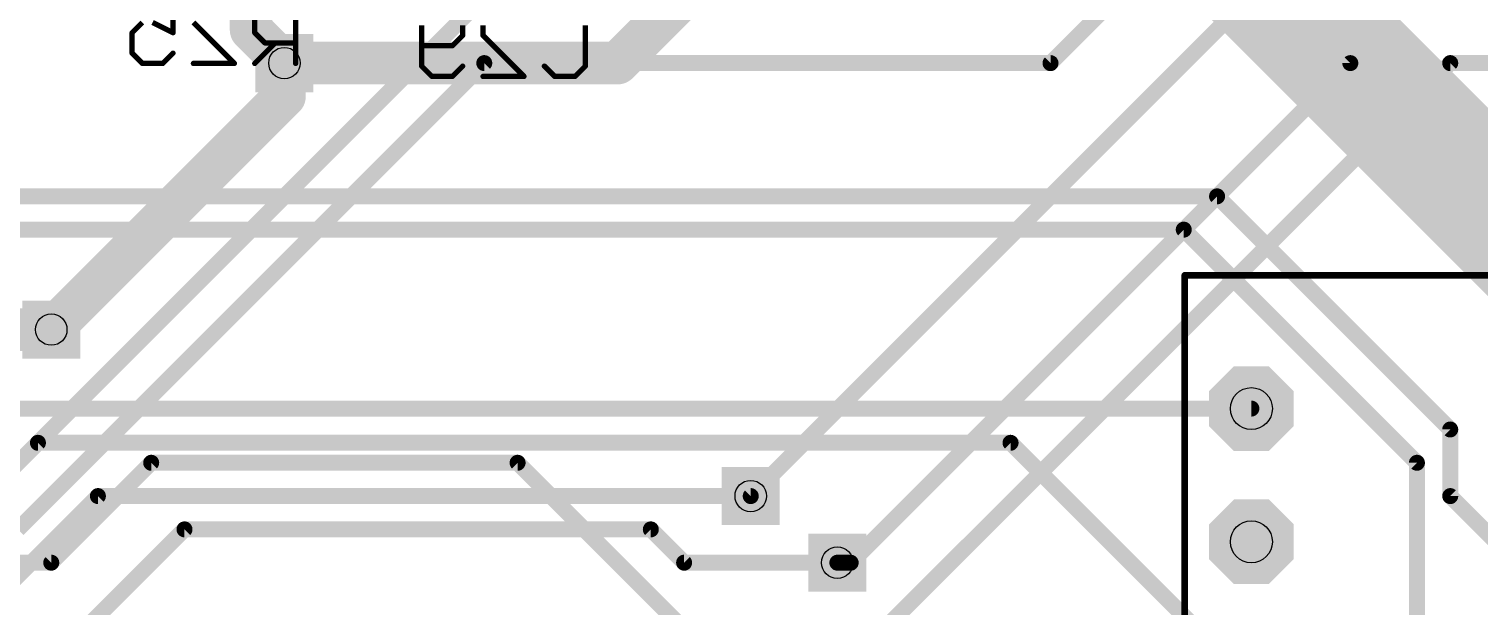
# Model space of a CAD drawing. Extents: x 4 to 288, y -28 to 191.
# Drawn here: x 142.45 to 170.09, y 124.27 to 135.27 of the extents above; entities that cross this region are included whole.
import ezdxf

# ---------------------------------------------------------------- set-up
doc = ezdxf.new("R2010")
doc.units = 0
doc.header["$MEASUREMENT"] = 0
doc.layers.get('0').update_dxf_attribs({"linetype": 'CONTINUOUS'})
for name, color, linetype in [('1', 22, 'CONTINUOUS'), ('16', 175, 'CONTINUOUS'), ('17', 82, 'CONTINUOUS'), ('18', 82, 'CONTINUOUS'), ('20', 7, 'CONTINUOUS'), ('21', 2, 'CONTINUOUS'), ('26', 3, 'CONTINUOUS'), ('29', 253, 'CONTINUOUS'), ('30', 253, 'CONTINUOUS'), ('44', 253, 'CONTINUOUS')]:
    doc.layers.add(name, color=color, linetype=linetype)

# ---------------------------------------------------------------- blocks, each defined once
blk = doc.blocks.new('OCTAGONP')
at = {"const_width": 0.5}
blk.add_lwpolyline([(-0.25, -0.1036), (-0.25, 0.1036), (-0.1036, 0.25), (0.1036, 0.25), (0.25, 0.1036), (0.25, -0.1036), (0.1036, -0.25), (-0.1036, -0.25), (-0.25, -0.1036), (-0.25, 0.1036)], dxfattribs=at)
blk = doc.blocks.new('SQUAREV')
blk.add_solid([(-0.5, -0.5), (0.5, -0.5), (-0.5, 0.5), (0.5, 0.5)])

msp = doc.modelspace()

# ---------------------------------------------------------------- linework, layer by layer
at = {"layer": '1'}
for points, const_width in [([(163.1733, 139.065), (197.6044, 104.6339)], 2.54), ([(154.94, 135.89), (153.67, 134.62)], 0.8128), ([(153.67, 134.62), (147.32, 134.62)], 0.8128), ([(165.1, 132.08), (136.525, 132.08)], 0.3048), ([(169.545, 127.635), (165.1, 132.08)], 0.3048), ([(164.465, 131.445), (137.16, 131.445)], 0.3048), ([(168.91, 127), (164.465, 131.445)], 0.3048), ([(142.875, 129.54), (135.509, 129.54)], 0.8128), ([(165.7541, 128.0338), (142.0038, 128.0338)], 0.3048), ([(169.545, 126.365), (169.545, 127.635)], 0.3048), ([(142.621, 127.381), (139.065, 123.825)], 0.3048), ([(161.163, 127.381), (142.621, 127.381)], 0.3048), ([(165.5902, 122.9538), (161.163, 127.381)], 0.3048), ([(168.91, 123.5697), (168.91, 127)], 0.3048), ([(143.764, 126.365), (137.922, 120.523)], 0.3048), ([(156.21, 126.365), (143.764, 126.365)], 0.3048), ([(183.515, 112.395), (169.545, 126.365)], 0.3048), ([(145.415, 125.73), (140.462, 120.777)], 0.3048), ([(154.305, 125.73), (145.415, 125.73)], 0.3048), ([(154.94, 125.095), (154.305, 125.73)], 0.3048), ([(157.861, 125.095), (154.94, 125.095)], 0.3048)]:
    msp.add_lwpolyline(points, dxfattribs=dict(at, const_width=const_width))
for points, const_width in [([(147.32, 134.8232, 1), (147.32, 134.4168)], 0.4064), ([(153.5263, 134.7637, 1), (153.8137, 134.4763)], 0.4064), ([(153.67, 134.4168, 1), (153.67, 134.8232)], 0.4064), ([(165.1539, 132.1339, 1), (165.0461, 132.0261)], 0.1524), ([(165.1, 132.0038, 1), (165.1, 132.1562)], 0.1524), ([(164.5189, 131.4989, 1), (164.4111, 131.3911)], 0.1524), ([(164.465, 131.3688, 1), (164.465, 131.5212)], 0.1524), ([(142.875, 129.3368, 1), (142.875, 129.7432)], 0.4064), ([(165.7541, 127.9576, 1), (165.7541, 128.11)], 0.1524), ([(169.6212, 127.635, 1), (169.4688, 127.635)], 0.1524), ([(169.4911, 127.5811, 1), (169.5989, 127.6889)], 0.1524), ([(142.621, 127.4572, 1), (142.621, 127.3048)], 0.1524), ([(142.6749, 127.3271, 1), (142.5671, 127.4349)], 0.1524), ([(161.2169, 127.4349, 1), (161.1091, 127.3271)], 0.1524), ([(161.163, 127.3048, 1), (161.163, 127.4572)], 0.1524), ([(168.9862, 127, 1), (168.8338, 127)], 0.1524), ([(168.8561, 126.9461, 1), (168.9639, 127.0539)], 0.1524), ([(143.764, 126.4412, 1), (143.764, 126.2888)], 0.1524), ([(143.8179, 126.3111, 1), (143.7101, 126.4189)], 0.1524), ([(156.21, 126.2888, 1), (156.21, 126.4412)], 0.1524), ([(169.5989, 126.4189, 1), (169.4911, 126.3111)], 0.1524), ([(169.4688, 126.365, 1), (169.6212, 126.365)], 0.1524), ([(145.415, 125.8062, 1), (145.415, 125.6538)], 0.1524), ([(145.4689, 125.6761, 1), (145.3611, 125.7839)], 0.1524), ([(154.3589, 125.7839, 1), (154.2511, 125.6761)], 0.1524), ([(154.305, 125.6538, 1), (154.305, 125.8062)], 0.1524), ([(154.94, 125.1712, 1), (154.94, 125.0188)], 0.1524), ([(154.8861, 125.0411, 1), (154.9939, 125.1489)], 0.1524), ([(157.861, 125.0188, 1), (157.861, 125.1712)], 0.1524)]:
    msp.add_lwpolyline(points, format="xyb", dxfattribs=dict(at, const_width=const_width))
at = {"layer": '16'}
for points, const_width in [([(146.685, 135.255), (146.685, 137.0418)], 0.8128), ([(164.7093, 137.4043), (161.925, 134.62)], 0.3048), ([(152.0964, 136.8564), (141.605, 126.365)], 0.3048), ([(166.37, 136.525), (156.21, 126.365)], 0.3048), ([(167.64, 134.62), (167.64, 135.89)], 0.3048), ([(147.32, 134.62), (146.685, 135.255)], 0.8128), ([(147.32, 134.62), (147.32, 133.985)], 0.8128), ([(151.13, 134.62), (142.24, 125.73)], 0.3048), ([(161.925, 134.62), (151.13, 134.62)], 0.3048), ([(158.115, 123.19), (169.545, 134.62)], 0.3048), ([(158.115, 125.095), (167.64, 134.62)], 0.3048), ([(169.545, 134.62), (172.72, 134.62)], 0.3048), ([(147.32, 133.985), (142.875, 129.54)], 0.8128), ([(144.78, 127), (142.875, 125.095)], 0.3048), ([(151.765, 127), (144.78, 127)], 0.3048), ([(163.4312, 115.3338), (151.765, 127)], 0.3048), ([(142.875, 125.095), (137.795, 125.095)], 0.3048), ([(157.861, 125.095), (158.115, 125.095)], 0.3048)]:
    msp.add_lwpolyline(points, dxfattribs=dict(at, const_width=const_width))
for points, const_width in [([(146.8287, 135.3987, 1), (146.5413, 135.1113)], 0.4064), ([(146.4818, 135.255, 1), (146.8882, 135.255)], 0.4064), ([(147.5232, 134.62, 1), (147.1168, 134.62)], 0.4064), ([(147.1763, 134.4763, 1), (147.4637, 134.7637)], 0.4064), ([(151.13, 134.6962, 1), (151.13, 134.5438)], 0.1524), ([(151.1839, 134.5661, 1), (151.0761, 134.6739)], 0.1524), ([(161.8711, 134.6739, 1), (161.9789, 134.5661)], 0.1524), ([(161.925, 134.5438, 1), (161.925, 134.6962)], 0.1524), ([(167.5638, 134.62, 1), (167.7162, 134.62)], 0.1524), ([(167.6939, 134.5661, 1), (167.5861, 134.6739)], 0.1524), ([(169.545, 134.6962, 1), (169.545, 134.5438)], 0.1524), ([(169.5989, 134.5661, 1), (169.4911, 134.6739)], 0.1524), ([(147.4637, 133.8413, 1), (147.1763, 134.1287)], 0.4064), ([(147.1168, 133.985, 1), (147.5232, 133.985)], 0.4064), ([(142.7313, 129.6837, 1), (143.0187, 129.3963)], 0.4064), ([(144.78, 127.0762, 1), (144.78, 126.9238)], 0.1524), ([(144.8339, 126.9461, 1), (144.7261, 127.0539)], 0.1524), ([(151.8189, 127.0539, 1), (151.7111, 126.9461)], 0.1524), ([(151.765, 126.9238, 1), (151.765, 127.0762)], 0.1524), ([(156.1561, 126.4189, 1), (156.2639, 126.3111)], 0.1524), ([(142.8211, 125.1489, 1), (142.9289, 125.0411)], 0.1524), ([(142.875, 125.0188, 1), (142.875, 125.1712)], 0.1524), ([(157.861, 125.1712, 1), (157.861, 125.0188)], 0.1524), ([(158.0611, 125.1489, 1), (158.1689, 125.0411)], 0.1524), ([(158.115, 125.0188, 1), (158.115, 125.1712)], 0.1524)]:
    msp.add_lwpolyline(points, format="xyb", dxfattribs=dict(at, const_width=const_width))
at = {"layer": '20', "const_width": 0.0254}
msp.add_lwpolyline([(71.1264, 186.0347, 2.9429), (202.1142, 186.0347)], format="xyb", dxfattribs=at)
at = {"layer": '21', "const_width": 0.127}
for points in [[(202.5841, 130.5738), (164.484, 130.5738)], [(164.484, 130.5738), (164.484, 102.6338)]]:
    msp.add_lwpolyline(points, dxfattribs=at)
at = {"layer": '21', "const_width": 0.0635}
for points in [[(164.484, 130.6055, 1), (164.484, 130.542)], [(164.5158, 130.5738, 1), (164.4523, 130.5738)]]:
    msp.add_lwpolyline(points, format="xyb", dxfattribs=at)
at = {"layer": '26', "const_width": 0.1016}
for points in [[(145.1958, 135.7842), (145.1958, 135.1995)], [(147.5346, 134.6148), (147.5346, 135.7842)], [(146.755, 135.5893), (146.755, 135.1995)], [(144.6111, 135.3944), (144.4162, 135.1995)], [(144.4162, 135.1995), (144.4162, 134.8097)], [(145.1958, 135.1995), (144.806, 135.3944)], [(146.3652, 134.6148), (145.5856, 135.3944)], [(146.755, 135.1995), (146.9499, 135.0046)], [(149.9374, 134.5621), (149.9374, 135.3417)], [(150.717, 135.1468), (150.5221, 134.9519)], [(150.717, 135.3417), (150.717, 135.1468)], [(151.1068, 135.1468), (151.1068, 135.3417)], [(151.8864, 134.3672), (151.1068, 135.1468)], [(153.0558, 135.3417), (153.0558, 134.5621)], [(147.1448, 135.0046), (146.755, 134.6148)], [(146.9499, 135.0046), (147.5346, 135.0046)], [(150.5221, 134.9519), (149.9374, 134.9519)], [(144.4162, 134.8097), (144.6111, 134.6148)], [(144.6111, 134.6148), (145.0009, 134.6148)], [(145.0009, 134.6148), (145.1958, 134.8097)], [(145.5856, 134.6148), (146.3652, 134.6148)], [(150.1323, 134.3672), (149.9374, 134.5621)], [(150.5221, 134.3672), (150.1323, 134.3672)], [(150.717, 134.5621), (150.5221, 134.3672)], [(151.1068, 134.3672), (151.8864, 134.3672)], [(152.4711, 134.3672), (152.2762, 134.5621)], [(152.8609, 134.3672), (152.4711, 134.3672)], [(153.0558, 134.5621), (152.8609, 134.3672)]]:
    msp.add_lwpolyline(points, dxfattribs=at)
at = {"layer": '26', "const_width": 0.0508}
for points in [[(144.4416, 135.1995, 1), (144.3908, 135.1995)], [(144.3983, 135.2175, 1), (144.4342, 135.1815)], [(145.1704, 135.1995, 1), (145.2212, 135.1995)], [(145.1845, 135.1768, 1), (145.2072, 135.2222)], [(146.773, 135.2175, 1), (146.7371, 135.1815)], [(146.7296, 135.1995, 1), (146.7804, 135.1995)], [(150.735, 135.1289, 1), (150.6991, 135.1648)], [(151.1248, 135.1648, 1), (151.0889, 135.1289)], [(146.9499, 135.03, 1), (146.9499, 134.9792)], [(146.932, 134.9866, 1), (146.9679, 135.0226)], [(147.1628, 134.9866, 1), (147.1269, 135.0226)], [(147.5346, 134.9792, 1), (147.5346, 135.03)], [(149.9374, 134.9773, 1), (149.9374, 134.9265)], [(150.5042, 134.9699, 1), (150.5401, 134.934)], [(150.5221, 134.9265, 1), (150.5221, 134.9773)], [(150.6916, 135.1468, 1), (150.7424, 135.1468)], [(151.0814, 135.1468, 1), (151.1322, 135.1468)], [(144.4342, 134.8277, 1), (144.3983, 134.7917)], [(144.3908, 134.8097, 1), (144.4416, 134.8097)], [(144.6111, 134.6402, 1), (144.6111, 134.5894)], [(144.5932, 134.5968, 1), (144.6291, 134.6328)], [(144.983, 134.6328, 1), (145.0189, 134.5968)], [(145.0009, 134.5894, 1), (145.0009, 134.6402)], [(145.2138, 134.7917, 1), (145.1779, 134.8277)], [(145.5856, 134.6402, 1), (145.5856, 134.5894)], [(146.3473, 134.5968, 1), (146.3832, 134.6328)], [(146.3652, 134.5894, 1), (146.3652, 134.6402)], [(146.7371, 134.6328, 1), (146.773, 134.5968)], [(147.5092, 134.6148, 1), (147.56, 134.6148)], [(149.912, 134.5621, 1), (149.9628, 134.5621)], [(149.9554, 134.5801, 1), (149.9195, 134.5442)], [(150.1323, 134.3926, 1), (150.1323, 134.3418)], [(150.1144, 134.3493, 1), (150.1503, 134.3852)], [(150.5042, 134.3852, 1), (150.5401, 134.3493)], [(150.5221, 134.3418, 1), (150.5221, 134.3926)], [(150.735, 134.5442, 1), (150.6991, 134.5801)], [(151.1068, 134.3926, 1), (151.1068, 134.3418)], [(151.8685, 134.3493, 1), (151.9044, 134.3852)], [(151.8864, 134.3418, 1), (151.8864, 134.3926)], [(152.2942, 134.5801, 1), (152.2583, 134.5442)], [(152.4711, 134.3926, 1), (152.4711, 134.3418)], [(152.4532, 134.3493, 1), (152.4891, 134.3852)], [(152.843, 134.3852, 1), (152.8789, 134.3493)], [(152.8609, 134.3418, 1), (152.8609, 134.3926)], [(153.0304, 134.5621, 1), (153.0812, 134.5621)], [(153.0738, 134.5442, 1), (153.0379, 134.5801)]]:
    msp.add_lwpolyline(points, format="xyb", dxfattribs=at)
at = {"layer": '44'}
for centre, radius in [((147.32, 134.62), 0.3), ((142.875, 129.54), 0.3), ((165.7541, 128.0338), 0.4), ((156.21, 126.365), 0.3), ((165.7541, 125.4938), 0.4), ((157.861, 125.095), 0.3)]:
    msp.add_circle(centre, radius, dxfattribs=at)

# ---------------------------------------------------------------- block references
at = {"layer": '17', "xscale": 1.4096, "yscale": 1.4096, "rotation": 180}
for p in [(165.7541, 128.0338), (165.7541, 128.0338), (165.7541, 125.4938), (165.7541, 125.4938)]:
    msp.add_blockref('OCTAGONP', p, dxfattribs=at)
at = {"layer": '18', "xscale": 1.108, "yscale": 1.108}
for p in [(147.32, 134.62), (147.32, 134.62), (142.875, 129.54), (142.875, 129.54), (156.21, 126.365), (156.21, 126.365), (157.861, 125.095), (157.861, 125.095)]:
    msp.add_blockref('SQUAREV', p, dxfattribs=at)
at = {"layer": '29', "xscale": 1.6128, "yscale": 1.6128, "rotation": 180}
for p in [(165.7541, 128.0338), (165.7541, 125.4938)]:
    msp.add_blockref('OCTAGONP', p, dxfattribs=at)
at = {"layer": '30', "xscale": 1.6128, "yscale": 1.6128, "rotation": 180}
for p in [(165.7541, 128.0338), (165.7541, 125.4938)]:
    msp.add_blockref('OCTAGONP', p, dxfattribs=at)

doc.saveas('drawing.dxf')
